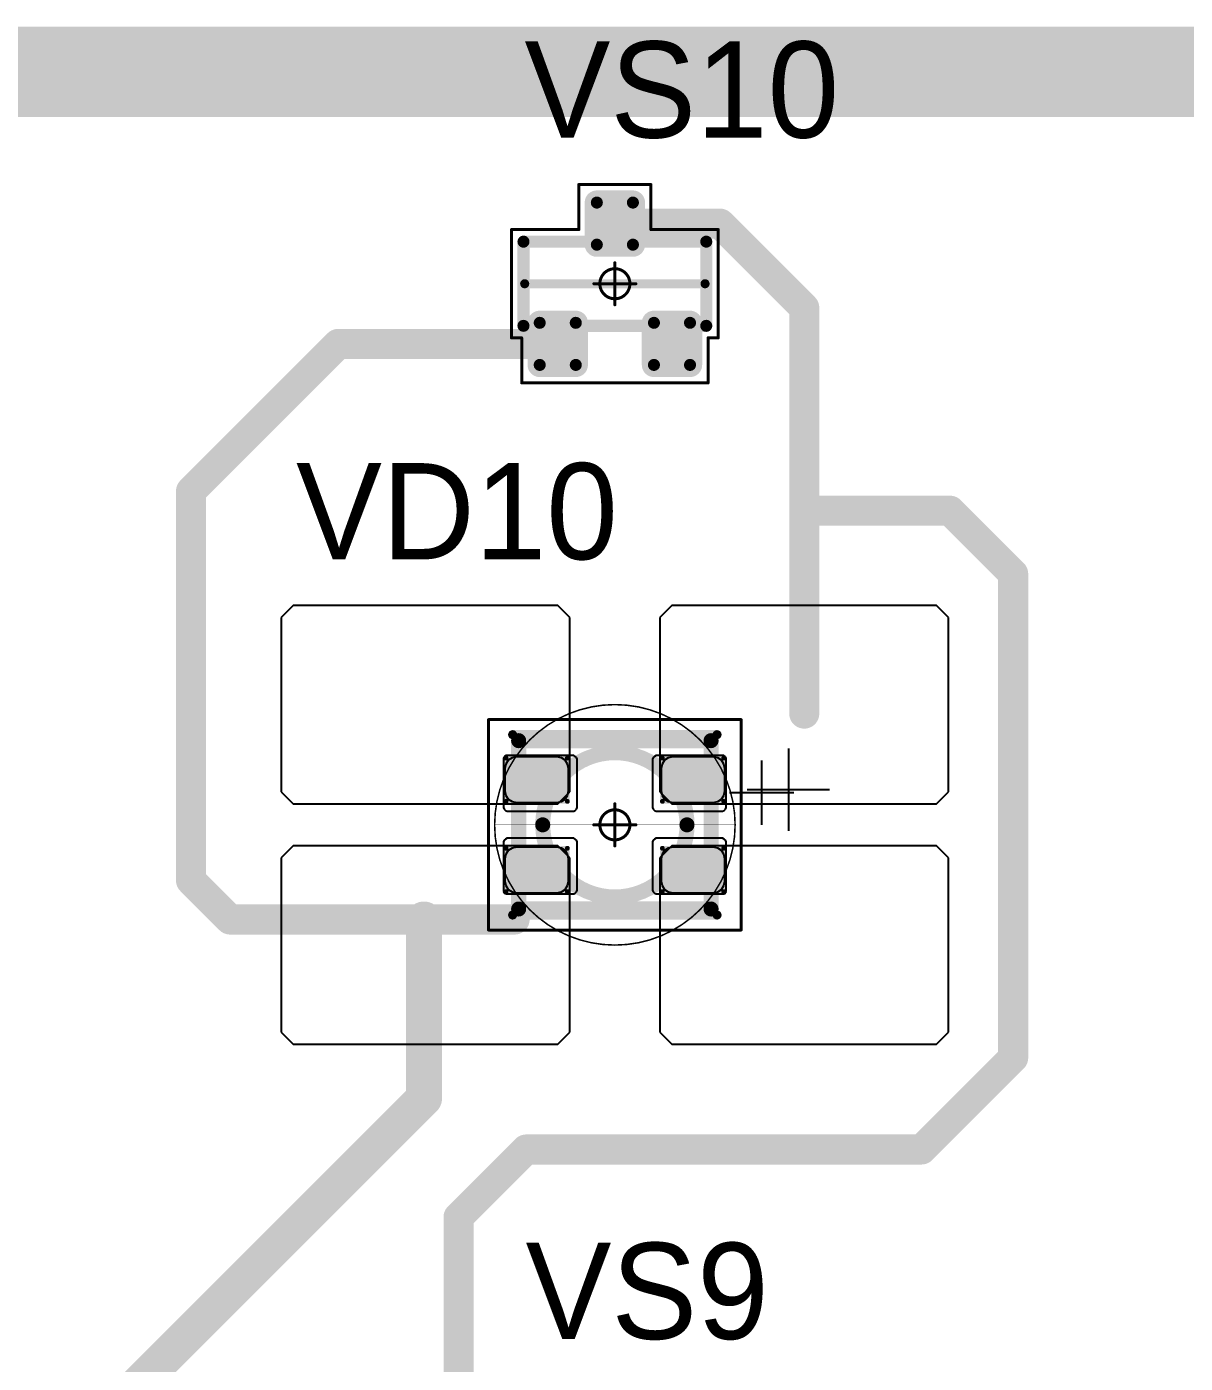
# Model space of a CAD drawing. Header units: millimetres. Extents: x 0 to 400, y 0 to 514.
# Drawn here: x 170.22 to 189.49, y 323.54 to 345.77 of the extents above; entities that cross this region are included whole.
import ezdxf

# ---------------------------------------------------------------- set-up
doc = ezdxf.new("R2010")
doc.units = ezdxf.units.MM
for name, color, linetype in [('Mechanical13', 56, 'Continuous'), ('Mechanical15', 56, 'Continuous'), ('Mechanical2', 216, 'Continuous'), ('TopLayer', 1, 'Continuous'), ('TopOverlay', 2, 'Continuous'), ('TopPaste', 8, 'Continuous'), ('TopSolder', 216, 'Continuous')]:
    doc.layers.add(name, color=color, linetype=linetype)

# ---------------------------------------------------------------- blocks, each defined once
blk = doc.blocks.new('SOT23_172')
at = {"layer": 'Mechanical13', "const_width": 0.2}
for points in [[(-0.7, 1.52), (0.7, 1.52)], [(-0.7, 1.52), (-0.7, -1.52)], [(0.7, 1.52), (0.7, -1.52)], [(-0.7, -1.52), (0.7, -1.52)]]:
    blk.add_lwpolyline(points, dxfattribs=at)
at = {"layer": 'Mechanical13', "const_width": 0.1}
for points in [[(-0.75, 1.52, 1), (-0.65, 1.52, 1)], [(-0.75, 1.52, 1), (-0.65, 1.52, 1)], [(0.65, 1.52, 1), (0.75, 1.52, 1)], [(0.65, 1.52, 1), (0.75, 1.52, 1)], [(-0.75, -1.52, 1), (-0.65, -1.52, 1)], [(-0.75, -1.52, 1), (-0.65, -1.52, 1)], [(0.65, -1.52, 1), (0.75, -1.52, 1)], [(0.65, -1.52, 1), (0.75, -1.52, 1)]]:
    blk.add_lwpolyline(points, format="xyb", close=True, dxfattribs=at)
at = {"layer": 'Mechanical15', "const_width": 0.05}
for points in [[(-1.65, 1.55), (-1.65, -1.55)], [(-1.65, 1.55), (-0.9, 1.55)], [(-0.9, 1.72), (-0.9, 1.55)], [(-0.9, 1.72), (0.9, 1.72)], [(0.9, 1.72), (0.9, 0.6)], [(0.9, 0.6), (1.65, 0.6)], [(1.65, 0.6), (1.65, -0.6)], [(0, 0.35), (0, -0.35)], [(-0.35, 0), (0.35, 0)], [(0.9, -0.6), (1.65, -0.6)], [(0.9, -0.6), (0.9, -1.72)], [(-1.65, -1.55), (-0.9, -1.55)], [(-0.9, -1.55), (-0.9, -1.72)], [(-0.9, -1.72), (0.9, -1.72)]]:
    blk.add_lwpolyline(points, dxfattribs=at)
at = {"layer": 'Mechanical15'}
for points, const_width in [([(-1.662, 1.55, 1), (-1.637, 1.55, 1)], 0.025), ([(-1.662, 1.55, 1), (-1.637, 1.55, 1)], 0.025), ([(-0.913, 1.72, 1), (-0.888, 1.72, 1)], 0.025), ([(-0.913, 1.72, 1), (-0.888, 1.72, 1)], 0.025), ([(-0.913, 1.55, 1), (-0.888, 1.55, 1)], 0.025), ([(-0.913, 1.55, 1), (-0.888, 1.55, 1)], 0.025), ([(0.888, 1.72, 1), (0.913, 1.72, 1)], 0.025), ([(0.888, 1.72, 1), (0.913, 1.72, 1)], 0.025), ([(0.888, 0.6, 1), (0.913, 0.6, 1)], 0.025), ([(0.888, 0.6, 1), (0.913, 0.6, 1)], 0.025), ([(1.637, 0.6, 1), (1.662, 0.6, 1)], 0.025), ([(1.637, 0.6, 1), (1.662, 0.6, 1)], 0.025), ([(0.25, 0, 1), (-0.25, 0, 1)], 0.05), ([(-0.012, 0.35, 1), (0.012, 0.35, 1)], 0.025), ([(-0.362, 0, 1), (-0.337, 0, 1)], 0.025), ([(-0.262, 0, 1), (-0.238, 0, 1)], 0.025), ([(0.238, 0, 1), (0.262, 0, 1)], 0.025), ([(0.337, 0, 1), (0.362, 0, 1)], 0.025), ([(-0.012, -0.35, 1), (0.012, -0.35, 1)], 0.025), ([(0.888, -0.6, 1), (0.913, -0.6, 1)], 0.025), ([(0.888, -0.6, 1), (0.913, -0.6, 1)], 0.025), ([(1.637, -0.6, 1), (1.662, -0.6, 1)], 0.025), ([(1.637, -0.6, 1), (1.662, -0.6, 1)], 0.025), ([(-1.662, -1.55, 1), (-1.637, -1.55, 1)], 0.025), ([(-1.662, -1.55, 1), (-1.637, -1.55, 1)], 0.025), ([(-0.913, -1.55, 1), (-0.888, -1.55, 1)], 0.025), ([(-0.913, -1.55, 1), (-0.888, -1.55, 1)], 0.025), ([(-0.913, -1.72, 1), (-0.888, -1.72, 1)], 0.025), ([(-0.913, -1.72, 1), (-0.888, -1.72, 1)], 0.025), ([(0.888, -1.72, 1), (0.913, -1.72, 1)], 0.025), ([(0.888, -1.72, 1), (0.913, -1.72, 1)], 0.025)]:
    blk.add_lwpolyline(points, format="xyb", close=True, dxfattribs=dict(at, const_width=const_width))
at = {"layer": 'TopLayer', "const_width": 0.1}
for points in [[(-1.4, 1.25, 1), (-1.3, 1.25, 1)], [(-0.7, 1.25, 1), (-0.6, 1.25, 1)], [(-1.4, 0.65, 1), (-1.3, 0.65, 1)], [(-0.7, 0.65, 1), (-0.6, 0.65, 1)], [(0.6, 0.3, 1), (0.7, 0.3, 1)], [(1.3, 0.3, 1), (1.4, 0.3, 1)], [(0.6, -0.3, 1), (0.7, -0.3, 1)], [(1.3, -0.3, 1), (1.4, -0.3, 1)], [(-1.4, -0.65, 1), (-1.3, -0.65, 1)], [(-0.7, -0.65, 1), (-0.6, -0.65, 1)], [(-1.4, -1.25, 1), (-1.3, -1.25, 1)], [(-0.7, -1.25, 1), (-0.6, -1.25, 1)]]:
    blk.add_lwpolyline(points, format="xyb", close=True, dxfattribs=at)
at = {"layer": 'TopLayer'}
for points in [[(-1.35, 1.35), (-1.35, 0.55), (-0.65, 1.35), (-0.65, 0.55)], [(-1.45, 1.25), (-1.45, 0.65), (-0.55, 1.25), (-0.55, 0.65)], [(0.55, 0.3), (0.55, -0.3), (1.45, 0.3), (1.45, -0.3)], [(0.65, 0.4), (0.65, -0.4), (1.35, 0.4), (1.35, -0.4)], [(-1.45, -0.65), (-1.45, -1.25), (-0.55, -0.65), (-0.55, -1.25)], [(-1.35, -0.55), (-1.35, -1.35), (-0.65, -0.55), (-0.65, -1.35)]]:
    blk.add_solid(points, dxfattribs=at)
at = {"layer": 'TopOverlay', "const_width": 0.15}
blk.add_lwpolyline([(0, 1.5), (0, -1.5)], dxfattribs=at)
at = {"layer": 'TopOverlay', "const_width": 0.075}
for points in [[(-0.038, 1.5, 1), (0.038, 1.5, 1)], [(-0.038, -1.5, 1), (0.038, -1.5, 1)]]:
    blk.add_lwpolyline(points, format="xyb", close=True, dxfattribs=at)
at = {"layer": 'TopPaste', "const_width": 0.075}
for points in [[(-1.387, 1.25, 1), (-1.313, 1.25, 1)], [(-0.687, 1.25, 1), (-0.613, 1.25, 1)], [(-1.387, 0.65, 1), (-1.313, 0.65, 1)], [(-0.687, 0.65, 1), (-0.613, 0.65, 1)], [(0.613, 0.3, 1), (0.687, 0.3, 1)], [(1.313, 0.3, 1), (1.387, 0.3, 1)], [(0.613, -0.3, 1), (0.687, -0.3, 1)], [(1.313, -0.3, 1), (1.387, -0.3, 1)], [(-1.387, -0.65, 1), (-1.313, -0.65, 1)], [(-0.687, -0.65, 1), (-0.613, -0.65, 1)], [(-1.387, -1.25, 1), (-1.313, -1.25, 1)], [(-0.687, -1.25, 1), (-0.613, -1.25, 1)]]:
    blk.add_lwpolyline(points, format="xyb", close=True, dxfattribs=at)
at = {"layer": 'TopPaste'}
for points in [[(-1.425, 1.25), (-1.425, 0.65), (-0.575, 1.25), (-0.575, 0.65)], [(-1.35, 1.325), (-1.35, 0.575), (-0.65, 1.325), (-0.65, 0.575)], [(0.575, 0.3), (0.575, -0.3), (1.425, 0.3), (1.425, -0.3)], [(0.65, 0.375), (0.65, -0.375), (1.35, 0.375), (1.35, -0.375)], [(-1.425, -0.65), (-1.425, -1.25), (-0.575, -0.65), (-0.575, -1.25)], [(-1.35, -0.575), (-1.35, -1.325), (-0.65, -0.575), (-0.65, -1.325)]]:
    blk.add_solid(points, dxfattribs=at)
at = {"layer": 'TopSolder', "const_width": 0.202}
for points in [[(-1.451, 1.25, 1), (-1.249, 1.25, 1)], [(-0.751, 1.25, 1), (-0.549, 1.25, 1)], [(-1.451, 0.65, 1), (-1.249, 0.65, 1)], [(-0.751, 0.65, 1), (-0.549, 0.65, 1)], [(0.549, 0.3, 1), (0.751, 0.3, 1)], [(1.249, 0.3, 1), (1.451, 0.3, 1)], [(0.549, -0.3, 1), (0.751, -0.3, 1)], [(1.249, -0.3, 1), (1.451, -0.3, 1)], [(-1.451, -0.65, 1), (-1.249, -0.65, 1)], [(-0.751, -0.65, 1), (-0.549, -0.65, 1)], [(-1.451, -1.25, 1), (-1.249, -1.25, 1)], [(-0.751, -1.25, 1), (-0.549, -1.25, 1)]]:
    blk.add_lwpolyline(points, format="xyb", close=True, dxfattribs=at)
at = {"layer": 'TopSolder'}
for points in [[(-1.35, 1.452), (-1.35, 0.448), (-0.65, 1.452), (-0.65, 0.448)], [(-1.552, 1.25), (-1.552, 0.65), (-0.448, 1.25), (-0.448, 0.65)], [(0.65, 0.502), (0.65, -0.502), (1.35, 0.502), (1.35, -0.502)], [(0.448, 0.3), (0.448, -0.3), (1.552, 0.3), (1.552, -0.3)], [(-1.552, -0.65), (-1.552, -1.25), (-0.448, -0.65), (-0.448, -1.25)], [(-1.35, -0.448), (-1.35, -1.452), (-0.65, -0.448), (-0.65, -1.452)]]:
    blk.add_solid(points, dxfattribs=at)
blk = doc.blocks.new('E65F_345')
at = {"layer": 'Mechanical13'}
for p, q in [((2.441, 1.071), (2.441, 0)), ((1.905, 0.536), (2.976, 0.536))]:
    blk.add_line(p, q, dxfattribs=at)
at = {"layer": 'Mechanical13', "const_width": 0.25}
for points in [[(-1.6, -1.4), (-1.6, 1.4)], [(-1.6, 1.4), (1.6, 1.4)], [(1.6, -1.4), (1.6, 1.4)], [(-1.6, -1.4), (1.6, -1.4)]]:
    blk.add_lwpolyline(points, dxfattribs=at)
at = {"layer": 'Mechanical13'}
for points, const_width in [([(-1.663, 1.4, 1), (-1.538, 1.4, 1)], 0.125), ([(-1.663, 1.4, 1), (-1.538, 1.4, 1)], 0.125), ([(1.537, 1.4, 1), (1.662, 1.4, 1)], 0.125), ([(1.537, 1.4, 1), (1.662, 1.4, 1)], 0.125), ([(1.2, 0, 1), (-1.2, 0, 1)], 0.25), ([(-1.263, 0, 1), (-1.138, 0, 1)], 0.125), ([(1.137, 0, 1), (1.262, 0, 1)], 0.125), ([(-1.663, -1.4, 1), (-1.538, -1.4, 1)], 0.125), ([(-1.663, -1.4, 1), (-1.538, -1.4, 1)], 0.125), ([(1.537, -1.4, 1), (1.662, -1.4, 1)], 0.125), ([(1.537, -1.4, 1), (1.662, -1.4, 1)], 0.125)]:
    blk.add_lwpolyline(points, format="xyb", close=True, dxfattribs=dict(at, const_width=const_width))
at = {"layer": 'Mechanical15', "const_width": 0.05}
for points in [[(-2.1, 1.75), (2.1, 1.75)], [(-2.1, -1.75), (-2.1, 1.75)], [(2.1, -1.75), (2.1, 1.75)], [(0, -0.35), (0, 0.35)], [(0, -0.35), (0, 0.35)], [(-0.35, 0), (0.35, 0)], [(-0.35, 0), (0.35, 0)], [(-2.1, -1.75), (2.1, -1.75)]]:
    blk.add_lwpolyline(points, dxfattribs=at)
at = {"layer": 'Mechanical15'}
for points, const_width in [([(-2.113, 1.75, 1), (-2.088, 1.75, 1)], 0.025), ([(-2.113, 1.75, 1), (-2.088, 1.75, 1)], 0.025), ([(2.087, 1.75, 1), (2.112, 1.75, 1)], 0.025), ([(2.087, 1.75, 1), (2.112, 1.75, 1)], 0.025), ([(0.25, 0, 1), (-0.25, 0, 1)], 0.05), ([(0.25, 0, 1), (-0.25, 0, 1)], 0.05), ([(-0.013, 0.35, 1), (0.012, 0.35, 1)], 0.025), ([(-0.013, 0.35, 1), (0.012, 0.35, 1)], 0.025), ([(-0.363, 0, 1), (-0.338, 0, 1)], 0.025), ([(-0.363, 0, 1), (-0.338, 0, 1)], 0.025), ([(-0.263, 0, 1), (-0.238, 0, 1)], 0.025), ([(-0.263, 0, 1), (-0.238, 0, 1)], 0.025), ([(0.237, 0, 1), (0.262, 0, 1)], 0.025), ([(0.237, 0, 1), (0.262, 0, 1)], 0.025), ([(0.337, 0, 1), (0.362, 0, 1)], 0.025), ([(0.337, 0, 1), (0.362, 0, 1)], 0.025), ([(-0.013, -0.35, 1), (0.012, -0.35, 1)], 0.025), ([(-0.013, -0.35, 1), (0.012, -0.35, 1)], 0.025), ([(-2.113, -1.75, 1), (-2.088, -1.75, 1)], 0.025), ([(-2.113, -1.75, 1), (-2.088, -1.75, 1)], 0.025), ([(2.087, -1.75, 1), (2.112, -1.75, 1)], 0.025), ([(2.087, -1.75, 1), (2.112, -1.75, 1)], 0.025)]:
    blk.add_lwpolyline(points, format="xyb", close=True, dxfattribs=dict(at, const_width=const_width))
at = {"layer": 'TopLayer'}
for p, q in [((-5.35, 3.65), (-5.55, 3.45)), ((-0.95, 3.65), (-5.35, 3.65)), ((-5.35, 3.65), (-5.35, 3.65)), ((-0.75, 3.45), (-0.95, 3.65)), ((0.95, 3.65), (0.75, 3.45)), ((5.35, 3.65), (0.95, 3.65)), ((0.95, 3.65), (0.95, 3.65)), ((5.55, 3.45), (5.35, 3.65)), ((-5.55, 3.45), (-5.55, 3.45)), ((-5.55, 3.45), (-5.55, 0.55)), ((-0.75, 0.55), (-0.75, 3.45)), ((0.75, 3.45), (0.75, 3.45)), ((0.75, 3.45), (0.75, 0.55)), ((5.55, 0.55), (5.55, 3.45)), ((-5.55, 0.55), (-5.35, 0.35)), ((-0.95, 0.35), (-0.75, 0.55)), ((0.75, 0.55), (0.95, 0.35)), ((5.35, 0.35), (5.55, 0.55)), ((-5.35, 0.35), (-0.95, 0.35)), ((0.95, 0.35), (5.35, 0.35)), ((-5.35, -0.35), (-5.55, -0.55)), ((-0.95, -0.35), (-5.35, -0.35)), ((-5.35, -0.35), (-5.35, -0.35)), ((-0.75, -0.55), (-0.95, -0.35)), ((0.95, -0.35), (0.75, -0.55)), ((5.35, -0.35), (0.95, -0.35)), ((0.95, -0.35), (0.95, -0.35)), ((5.55, -0.55), (5.35, -0.35)), ((-5.55, -0.55), (-5.55, -0.55)), ((-5.55, -0.55), (-5.55, -3.45)), ((-0.75, -3.45), (-0.75, -0.55)), ((0.75, -0.55), (0.75, -0.55)), ((0.75, -0.55), (0.75, -3.45)), ((5.55, -3.45), (5.55, -0.55)), ((-5.55, -3.45), (-5.35, -3.65)), ((-0.95, -3.65), (-0.75, -3.45)), ((0.75, -3.45), (0.95, -3.65)), ((5.35, -3.65), (5.55, -3.45)), ((-5.35, -3.65), (-0.95, -3.65)), ((0.95, -3.65), (5.35, -3.65))]:
    blk.add_line(p, q, dxfattribs=at)
at = {"layer": 'TopLayer', "const_width": 0.04}
for points in [[(-1.83, 1.11, 1), (-1.79, 1.11, 1)], [(-0.81, 1.11, 1), (-0.77, 1.11, 1)], [(0.77, 1.11, 1), (0.81, 1.11, 1)], [(1.79, 1.11, 1), (1.83, 1.11, 1)], [(-1.83, 0.39, 1), (-1.79, 0.39, 1)], [(-0.81, 0.39, 1), (-0.77, 0.39, 1)], [(0.77, 0.39, 1), (0.81, 0.39, 1)], [(1.79, 0.39, 1), (1.83, 0.39, 1)], [(-1.83, -0.39, 1), (-1.79, -0.39, 1)], [(-0.81, -0.39, 1), (-0.77, -0.39, 1)], [(0.77, -0.39, 1), (0.81, -0.39, 1)], [(1.79, -0.39, 1), (1.83, -0.39, 1)], [(-1.83, -1.11, 1), (-1.79, -1.11, 1)], [(-0.81, -1.11, 1), (-0.77, -1.11, 1)], [(0.77, -1.11, 1), (0.81, -1.11, 1)], [(1.79, -1.11, 1), (1.83, -1.11, 1)]]:
    blk.add_lwpolyline(points, format="xyb", close=True, dxfattribs=at)
at = {"layer": 'TopLayer'}
for points in [[(-1.81, 1.15), (-1.81, 0.35), (-0.79, 1.15), (-0.79, 0.35)], [(0.79, 1.15), (0.79, 0.35), (1.81, 1.15), (1.81, 0.35)], [(-1.85, 1.11), (-1.85, 0.39), (-0.75, 1.11), (-0.75, 0.39)], [(0.75, 1.11), (0.75, 0.39), (1.85, 1.11), (1.85, 0.39)], [(-1.85, -0.39), (-1.85, -1.11), (-0.75, -0.39), (-0.75, -1.11)], [(-1.81, -0.35), (-1.81, -1.15), (-0.79, -0.35), (-0.79, -1.15)], [(0.75, -0.39), (0.75, -1.11), (1.85, -0.39), (1.85, -1.11)], [(0.79, -0.35), (0.79, -1.15), (1.81, -0.35), (1.81, -1.15)]]:
    blk.add_solid(points, dxfattribs=at)
at = {"layer": 'TopOverlay'}
for p, q in [((2.886, 1.271), (2.886, -0.1)), ((2.2, 0.586), (3.571, 0.586))]:
    blk.add_line(p, q, dxfattribs=at)
at = {"layer": 'TopOverlay', "const_width": 0.15}
for points in [[(-1.7, 1.5), (1.7, 1.5)], [(-1.7, -1.5), (1.7, -1.5)]]:
    blk.add_lwpolyline(points, dxfattribs=at)
at = {"layer": 'TopOverlay', "const_width": 0.075}
for points in [[(-1.738, 1.5, 1), (-1.663, 1.5, 1)], [(1.662, 1.5, 1), (1.737, 1.5, 1)], [(-1.738, -1.5, 1), (-1.663, -1.5, 1)], [(1.662, -1.5, 1), (1.737, -1.5, 1)]]:
    blk.add_lwpolyline(points, format="xyb", close=True, dxfattribs=at)
at = {"layer": 'TopPaste'}
for p, q in [((-1.711, 1.114), (-1.773, 1.073)), ((-1.638, 1.129), (-1.711, 1.114)), ((-0.963, 1.129), (-1.638, 1.129)), ((-0.889, 1.114), (-0.963, 1.129)), ((-0.827, 1.073), (-0.889, 1.114)), ((0.889, 1.114), (0.827, 1.073)), ((0.962, 1.129), (0.889, 1.114)), ((1.637, 1.129), (0.962, 1.129)), ((1.711, 1.114), (1.637, 1.129)), ((1.773, 1.073), (1.711, 1.114)), ((-1.814, 1.011), (-1.829, 0.938)), ((-1.829, 0.938), (-1.829, 0.563)), ((-1.773, 1.073), (-1.814, 1.011)), ((-0.786, 1.011), (-0.827, 1.073)), ((-0.771, 0.938), (-0.786, 1.011)), ((-0.771, 0.563), (-0.771, 0.938)), ((0.786, 1.011), (0.771, 0.938)), ((0.771, 0.938), (0.771, 0.563)), ((0.827, 1.073), (0.786, 1.011)), ((1.814, 1.011), (1.773, 1.073)), ((1.829, 0.938), (1.814, 1.011)), ((1.829, 0.563), (1.829, 0.938)), ((-1.829, 0.563), (-1.814, 0.489)), ((-1.814, 0.489), (-1.773, 0.427)), ((-0.827, 0.427), (-0.786, 0.489)), ((-0.786, 0.489), (-0.771, 0.563)), ((0.771, 0.563), (0.786, 0.489)), ((0.786, 0.489), (0.827, 0.427)), ((1.773, 0.427), (1.814, 0.489)), ((1.814, 0.489), (1.829, 0.563)), ((-1.773, 0.427), (-1.711, 0.386)), ((-1.711, 0.386), (-1.638, 0.371)), ((-1.638, 0.371), (-0.963, 0.371)), ((-0.963, 0.371), (-0.889, 0.386)), ((-0.889, 0.386), (-0.827, 0.427)), ((0.827, 0.427), (0.889, 0.386)), ((0.889, 0.386), (0.962, 0.371)), ((0.962, 0.371), (1.637, 0.371)), ((1.637, 0.371), (1.711, 0.386)), ((1.711, 0.386), (1.773, 0.427)), ((-1.773, -0.427), (-1.814, -0.489)), ((-1.711, -0.386), (-1.773, -0.427)), ((-1.638, -0.371), (-1.711, -0.386)), ((-0.963, -0.371), (-1.638, -0.371)), ((-0.889, -0.386), (-0.963, -0.371)), ((-0.827, -0.427), (-0.889, -0.386)), ((-0.786, -0.489), (-0.827, -0.427)), ((0.827, -0.427), (0.786, -0.489)), ((0.889, -0.386), (0.827, -0.427)), ((0.962, -0.371), (0.889, -0.386)), ((1.637, -0.371), (0.962, -0.371)), ((1.711, -0.386), (1.637, -0.371)), ((1.773, -0.427), (1.711, -0.386)), ((1.814, -0.489), (1.773, -0.427)), ((-1.814, -0.489), (-1.829, -0.563)), ((-1.829, -0.563), (-1.829, -0.938)), ((-0.771, -0.563), (-0.786, -0.489)), ((-0.771, -0.938), (-0.771, -0.563)), ((0.786, -0.489), (0.771, -0.563)), ((0.771, -0.563), (0.771, -0.938)), ((1.829, -0.563), (1.814, -0.489)), ((1.829, -0.938), (1.829, -0.563)), ((-1.829, -0.938), (-1.814, -1.011)), ((-1.814, -1.011), (-1.773, -1.073)), ((-1.773, -1.073), (-1.711, -1.114)), ((-0.889, -1.114), (-0.827, -1.073)), ((-0.827, -1.073), (-0.786, -1.011)), ((-0.786, -1.011), (-0.771, -0.938)), ((0.771, -0.938), (0.786, -1.011)), ((0.786, -1.011), (0.827, -1.073)), ((0.827, -1.073), (0.889, -1.114)), ((1.711, -1.114), (1.773, -1.073)), ((1.773, -1.073), (1.814, -1.011)), ((1.814, -1.011), (1.829, -0.938)), ((-1.711, -1.114), (-1.638, -1.129)), ((-1.638, -1.129), (-0.963, -1.129)), ((-0.963, -1.129), (-0.889, -1.114)), ((0.889, -1.114), (0.962, -1.129)), ((0.962, -1.129), (1.637, -1.129)), ((1.637, -1.129), (1.711, -1.114))]:
    blk.add_line(p, q, dxfattribs=at)
at = {"layer": 'TopSolder'}
for p, q in [((-1.842, 1.129), (-1.85, 1.111)), ((-1.828, 1.143), (-1.842, 1.129)), ((-1.81, 1.151), (-1.828, 1.143)), ((-1.8, 1.151), (-1.81, 1.151)), ((-0.7, 1.151), (-1.8, 1.151)), ((-0.685, 1.151), (-0.7, 1.151)), ((-0.7, 1.151), (-0.7, 1.151)), ((-0.658, 1.139), (-0.685, 1.151)), ((-0.636, 1.118), (-0.658, 1.139)), ((-0.625, 1.09), (-0.636, 1.118)), ((0.636, 1.118), (0.625, 1.09)), ((0.657, 1.139), (0.636, 1.118)), ((0.685, 1.151), (0.657, 1.139)), ((0.7, 1.151), (0.685, 1.151)), ((1.8, 1.151), (0.7, 1.151)), ((1.81, 1.151), (1.8, 1.151)), ((1.8, 1.151), (1.8, 1.151)), ((1.828, 1.143), (1.81, 1.151)), ((1.842, 1.129), (1.828, 1.143)), ((1.85, 1.111), (1.842, 1.129)), ((-1.85, 1.111), (-1.85, 1.101)), ((-1.85, 1.101), (-1.85, 1.101)), ((-1.85, 1.101), (-1.85, 0.301)), ((-0.625, 1.076), (-0.625, 1.09)), ((-0.625, 0.301), (-0.625, 1.076)), ((0.625, 1.09), (0.625, 1.076)), ((0.625, 1.076), (0.625, 1.076)), ((0.625, 1.076), (0.625, 0.301)), ((1.85, 1.101), (1.85, 1.111)), ((1.85, 0.301), (1.85, 1.101)), ((-1.85, 0.301), (-1.85, 0.286)), ((-1.85, 0.286), (-1.839, 0.258)), ((-1.839, 0.258), (-1.818, 0.237)), ((-1.818, 0.237), (-1.79, 0.226)), ((-1.79, 0.226), (-1.775, 0.226)), ((-1.775, 0.226), (-1.775, 0.226)), ((-1.775, 0.226), (-0.7, 0.226)), ((-0.7, 0.226), (-0.685, 0.226)), ((-0.685, 0.226), (-0.658, 0.237)), ((-0.658, 0.237), (-0.636, 0.258)), ((-0.636, 0.258), (-0.625, 0.286)), ((-0.625, 0.286), (-0.625, 0.301)), ((-0.625, 0.301), (-0.625, 0.301)), ((0.625, 0.301), (0.625, 0.286)), ((0.625, 0.286), (0.636, 0.258)), ((0.636, 0.258), (0.657, 0.237)), ((0.657, 0.237), (0.685, 0.226)), ((0.685, 0.226), (0.7, 0.226)), ((0.7, 0.226), (0.7, 0.226)), ((0.7, 0.226), (1.775, 0.226)), ((1.775, 0.226), (1.79, 0.226)), ((1.79, 0.226), (1.817, 0.237)), ((1.817, 0.237), (1.839, 0.258)), ((1.839, 0.258), (1.85, 0.286)), ((1.85, 0.286), (1.85, 0.301)), ((1.85, 0.301), (1.85, 0.301)), ((-1.839, -0.257), (-1.85, -0.285)), ((-1.85, -0.285), (-1.85, -0.299)), ((-1.85, -0.299), (-1.85, -0.299)), ((-1.85, -0.299), (-1.85, -1.099)), ((-1.818, -0.236), (-1.839, -0.257)), ((-1.79, -0.224), (-1.818, -0.236)), ((-1.775, -0.224), (-1.79, -0.224)), ((-0.7, -0.224), (-1.775, -0.224)), ((-0.685, -0.224), (-0.7, -0.224)), ((-0.7, -0.224), (-0.7, -0.224)), ((-0.658, -0.236), (-0.685, -0.224)), ((-0.636, -0.257), (-0.658, -0.236)), ((-0.625, -0.285), (-0.636, -0.257)), ((-0.625, -0.299), (-0.625, -0.285)), ((-0.625, -1.074), (-0.625, -0.299)), ((0.636, -0.257), (0.625, -0.285)), ((0.625, -0.285), (0.625, -0.299)), ((0.625, -0.299), (0.625, -0.299)), ((0.625, -0.299), (0.625, -1.074)), ((0.657, -0.236), (0.636, -0.257)), ((0.685, -0.224), (0.657, -0.236)), ((0.7, -0.224), (0.685, -0.224)), ((1.775, -0.224), (0.7, -0.224)), ((1.79, -0.224), (1.775, -0.224)), ((1.775, -0.224), (1.775, -0.224)), ((1.817, -0.236), (1.79, -0.224)), ((1.839, -0.257), (1.817, -0.236)), ((1.85, -0.285), (1.839, -0.257)), ((1.85, -0.299), (1.85, -0.285)), ((1.85, -1.099), (1.85, -0.299)), ((-1.85, -1.099), (-1.85, -1.109)), ((-1.85, -1.109), (-1.842, -1.128)), ((-0.636, -1.117), (-0.625, -1.089)), ((-0.625, -1.089), (-0.625, -1.074)), ((-0.625, -1.074), (-0.625, -1.074)), ((0.625, -1.074), (0.625, -1.089)), ((0.625, -1.089), (0.636, -1.117)), ((1.842, -1.128), (1.85, -1.109)), ((1.85, -1.109), (1.85, -1.099)), ((1.85, -1.099), (1.85, -1.099)), ((-1.842, -1.128), (-1.828, -1.142)), ((-1.828, -1.142), (-1.81, -1.149)), ((-1.81, -1.149), (-1.8, -1.149)), ((-1.8, -1.149), (-0.7, -1.149)), ((-1.8, -1.149), (-1.8, -1.149)), ((-0.7, -1.149), (-0.685, -1.149)), ((-0.685, -1.149), (-0.658, -1.138)), ((-0.658, -1.138), (-0.636, -1.117)), ((0.636, -1.117), (0.657, -1.138)), ((0.657, -1.138), (0.685, -1.149)), ((0.685, -1.149), (0.7, -1.149)), ((0.7, -1.149), (1.8, -1.149)), ((0.7, -1.149), (0.7, -1.149)), ((1.8, -1.149), (1.81, -1.149)), ((1.81, -1.149), (1.828, -1.142)), ((1.828, -1.142), (1.842, -1.128))]:
    blk.add_line(p, q, dxfattribs=at)

msp = doc.modelspace()

# ---------------------------------------------------------------- linework, layer by layer
at = {"layer": 'Mechanical2'}
for points, const_width in [([(182, 332.5, 1), (178, 332.5, 1)], 0.0254), ([(180, 334.5, 1), (180, 334.5, 1)], 0.0005), ([(177.994, 332.5, 1), (178.006, 332.5, 1)], 0.0127), ([(178, 332.5, 1), (178, 332.5, 1)], 0.0005), ([(181.994, 332.5, 1), (182.006, 332.5, 1)], 0.0127), ([(182, 332.5, 1), (182, 332.5, 1)], 0.0005), ([(180, 330.5, 1), (180, 330.5, 1)], 0.0005)]:
    msp.add_lwpolyline(points, format="xyb", close=True, dxfattribs=dict(at, const_width=const_width))
at = {"layer": 'Mechanical2', "const_width": 0.001}
for points in [[(180, 330.5), (180, 334.5)], [(178, 332.5), (182, 332.5)]]:
    msp.add_lwpolyline(points, dxfattribs=at)
at = {"layer": 'TopLayer'}
for points, const_width in [([(166.4, 345.025), (219.925, 345.025)], 1.5), ([(180, 342.5), (181.75, 342.5)], 0.5), ([(181.75, 342.5), (183.15, 341.1)], 0.5), ([(183.15, 334.35), (183.15, 341.1)], 0.5), ([(172.95, 338.05), (175.4, 340.5)], 0.5), ([(175.4, 340.5), (179.05, 340.5)], 0.5), ([(172.95, 331.575), (172.95, 338.05)], 0.5), ([(183.15, 337.725), (185.575, 337.725)], 0.5), ([(185.575, 337.725), (186.625, 336.675)], 0.5), ([(186.625, 328.625), (186.625, 336.675)], 0.5), ([(172.95, 331.575), (173.6, 330.925)], 0.5), ([(173.6, 330.925), (176.825, 330.925)], 0.5), ([(176.825, 327.95), (176.825, 330.925)], 0.6), ([(176.825, 330.925), (178.332, 330.925)], 0.5), ([(185.1, 327.1), (186.625, 328.625)], 0.5), ([(170.9, 322.025), (176.825, 327.95)], 0.6), ([(177.4, 325.975), (178.525, 327.1)], 0.5), ([(178.525, 327.1), (185.1, 327.1)], 0.5), ([(177.4, 320.5), (177.4, 325.975)], 0.5)]:
    msp.add_lwpolyline(points, dxfattribs=dict(at, const_width=const_width))
for points, const_width in [([(179.875, 342.5, 1), (180.125, 342.5, 1)], 0.25), ([(181.625, 342.5, 1), (181.875, 342.5, 1)], 0.25), ([(181.625, 342.5, 1), (181.875, 342.5, 1)], 0.25), ([(183.025, 341.1, 1), (183.275, 341.1, 1)], 0.25), ([(183.025, 341.1, 1), (183.275, 341.1, 1)], 0.25), ([(175.275, 340.5, 1), (175.525, 340.5, 1)], 0.25), ([(175.275, 340.5, 1), (175.525, 340.5, 1)], 0.25), ([(178.925, 340.5, 1), (179.175, 340.5, 1)], 0.25), ([(172.825, 338.05, 1), (173.075, 338.05, 1)], 0.25), ([(172.825, 338.05, 1), (173.075, 338.05, 1)], 0.25), ([(183.025, 337.725, 1), (183.275, 337.725, 1)], 0.25), ([(185.45, 337.725, 1), (185.7, 337.725, 1)], 0.25), ([(185.45, 337.725, 1), (185.7, 337.725, 1)], 0.25), ([(186.5, 336.675, 1), (186.75, 336.675, 1)], 0.25), ([(186.5, 336.675, 1), (186.75, 336.675, 1)], 0.25), ([(183.025, 334.35, 1), (183.275, 334.35, 1)], 0.25), ([(172.825, 331.575, 1), (173.075, 331.575, 1)], 0.25), ([(172.825, 331.575, 1), (173.075, 331.575, 1)], 0.25), ([(173.475, 330.925, 1), (173.725, 330.925, 1)], 0.25), ([(173.475, 330.925, 1), (173.725, 330.925, 1)], 0.25), ([(176.675, 330.925, 1), (176.975, 330.925, 1)], 0.3), ([(176.7, 330.925, 1), (176.95, 330.925, 1)], 0.25), ([(176.7, 330.925, 1), (176.95, 330.925, 1)], 0.25), ([(178.207, 330.925, 1), (178.457, 330.925, 1)], 0.25), ([(186.5, 328.625, 1), (186.75, 328.625, 1)], 0.25), ([(186.5, 328.625, 1), (186.75, 328.625, 1)], 0.25), ([(176.675, 327.95, 1), (176.975, 327.95, 1)], 0.3), ([(176.675, 327.95, 1), (176.975, 327.95, 1)], 0.3), ([(178.4, 327.1, 1), (178.65, 327.1, 1)], 0.25), ([(178.4, 327.1, 1), (178.65, 327.1, 1)], 0.25), ([(184.975, 327.1, 1), (185.225, 327.1, 1)], 0.25), ([(184.975, 327.1, 1), (185.225, 327.1, 1)], 0.25), ([(177.275, 325.975, 1), (177.525, 325.975, 1)], 0.25), ([(177.275, 325.975, 1), (177.525, 325.975, 1)], 0.25)]:
    msp.add_lwpolyline(points, format="xyb", close=True, dxfattribs=dict(at, const_width=const_width))

# ---------------------------------------------------------------- block references
for name, p, rotation in [('SOT23_172', (180, 341.5), 90), ('E65F_345', (180, 332.5), 360)]:
    msp.add_blockref(name, p, dxfattribs=dict(rotation=rotation))

# ---------------------------------------------------------------- texts
at = {"layer": 'TopOverlay'}
for s, p in [('VS10', (178.497, 343.93)), ('VD10', (174.698, 336.917)), ('VS9', (178.515, 323.948))]:
    msp.add_text(s, height=1.6, dxfattribs=at).set_placement(p)

doc.saveas('drawing.dxf')
